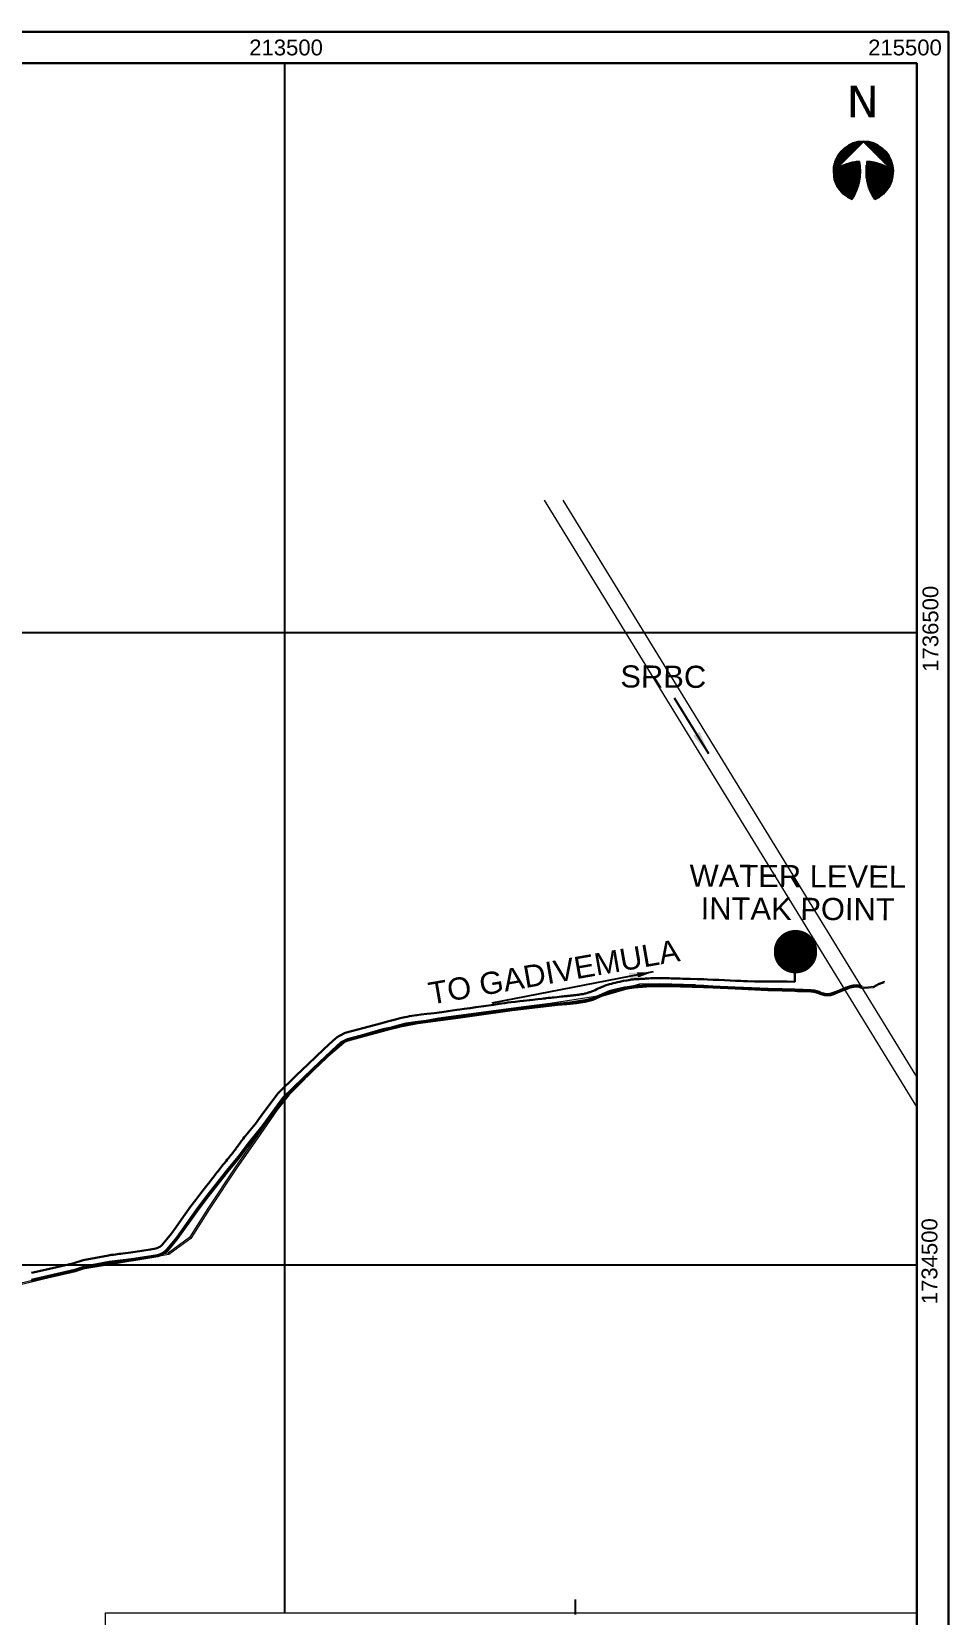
# Model space of a CAD drawing. Header units: metres. Extents: x 196588 to 215600, y 1647668 to 1738400.
# Drawn here: x 212700 to 215600, y 1733392 to 1738400 of the extents above; entities that cross this region are included whole.
import ezdxf
from ezdxf.enums import TextEntityAlignment as Align

# ---------------------------------------------------------------- set-up
doc = ezdxf.new("R2010")
doc.units = ezdxf.units.M
doc.layers.add('250Acres', color=7, linetype='Continuous', lineweight=30)
for name, color, linetype in [('B.T. ROAD', 7, 'Continuous'), ('CS', 134, 'Continuous'), ('GRID LINES', 250, 'Continuous'), ('GRID TEXT', 244, 'Continuous'), ('Ls', 170, 'Continuous'), ('name power lines', 1, 'Continuous'), ('road', 10, 'Continuous'), ('Solar water intake', 202, 'Continuous')]:
    doc.layers.add(name, color=color, linetype=linetype)
doc.styles.get("Standard").update_dxf_attribs({"font": 'arial.ttf', "height": 50})
doc.styles.add('TR', font='verdana.ttf')
doc.dimstyles.get("Standard").update_dxf_attribs({"dimtxt": 50, "dimasz": 0.18, "dimexe": 0.18, "dimexo": 0.0625, "dimgap": 0.09, "dimtad": 0, "dimtih": 1, "dimtoh": 1, "dimdec": 4, "dimzin": 0, "dimdsep": 46, "dimtxsty": 'Standard', "dimcen": 0.09, "dimadec": 0, "dimazin": 0, "dimtfac": 1, "dimtdec": 4, "dimtofl": 0, "dimtmove": 0, "dimatfit": 3, "dimfxl": 1, "dimtolj": 1, "dimtzin": 0, "dimarcsym": 0})

msp = doc.modelspace()

# ---------------------------------------------------------------- hatches: boundary and pattern name
at = {"layer": 'Solar water intake', "linetype": 'Continuous', "lineweight": 9, "ltscale": 190}
h = msp.add_hatch(dxfattribs=at)
h.set_pattern_fill('ANSI37', style=0)
h.set_pattern_definition([(45, (-3003.87546, -3653.29267), (-0.088388347648, 0.088388347648), []), (135, (-3003.87546, -3653.29267), (-0.088388347648, -0.088388347648), [])])
edge = h.paths.add_edge_path()
edge.add_arc((215116.5, 1735490.7), 66.8, 0, 360)

# ---------------------------------------------------------------- linework, layer by layer
at = {"lineweight": 9, "flags": 128}
for points in [[(215500, 1734999.9), (214322.4, 1736918.6)], [(215500, 1735095.4), (214381, 1736918.6)]]:
    msp.add_lwpolyline(points, dxfattribs=at)
at = {"lineweight": 9}
msp.add_lwpolyline([(212933.1, 1730460), (212933.1, 1733400), (215500, 1733400)], dxfattribs=at)
at = {"layer": '250Acres', "color": 1, "linetype": 'Continuous', "ltscale": 50}
for points in [[(201400, 1738400), (215600, 1738400), (215600, 1728400), (201400, 1728400)], [(201500, 1738300), (215500, 1738300), (215500, 1728500), (201500, 1728500)]]:
    msp.add_lwpolyline(points, close=True, dxfattribs=at)
at = {"layer": 'B.T. ROAD', "linetype": 'Continuous', "lineweight": 9, "elevation": 248.6}
for points in [[(214800, 1735380.8), (214687.5, 1735384), (214623.4, 1735383.4), (214484.5, 1735344.1), (214341.1, 1735321.7), (214256.3, 1735311.4), (213987.9, 1735275.2), (213812.2, 1735241.9), (213694.7, 1735207.2), (213616.1, 1735139.8), (213514.8, 1735037.5), (213477.2, 1734990.5), (213413.4, 1734899.1), (213349.3, 1734807.3), (213261.6, 1734675.3), (213203.4, 1734583.8), (213134, 1734532.7), (212971.9, 1734505), (212868.6, 1734487.6), (212677.2, 1734440), (212469.3, 1734394.6), (212149.9, 1734290.1)], [(214800, 1735385.8), (214687.5, 1735389), (214622.6, 1735388.4), (214483.5, 1735348.9), (214340.4, 1735326.6), (214255.7, 1735316.4), (213987.1, 1735280.1), (213811, 1735246.8), (213692.3, 1735211.7), (213612.7, 1735143.4), (213511.1, 1735040.8), (213473.2, 1734993.5), (213409.3, 1734902), (213345.1, 1734810.2), (213257.4, 1734678), (213199.6, 1734587.2), (213132, 1734537.5), (212971.1, 1734510), (212867.6, 1734492.4), (212676, 1734444.9), (212468, 1734399.5), (212155.3, 1734296.1)], [(214800, 1735385.8), (214687.5, 1735389), (214622.6, 1735388.4), (214483.5, 1735348.9), (214340.4, 1735326.6), (214255.7, 1735316.4), (213987.1, 1735280.1), (213811, 1735246.8), (213692.3, 1735211.7), (213612.7, 1735143.4), (213511.1, 1735040.8), (213473.2, 1734993.5), (213409.3, 1734902), (213345.1, 1734810.2), (213257.4, 1734678), (213199.6, 1734587.2), (213132, 1734537.5), (212971.1, 1734510), (212867.6, 1734492.4), (212700, 1734450.8)], [(214800, 1735380.8), (214687.5, 1735384), (214623.4, 1735383.4), (214484.5, 1735344.1), (214341.1, 1735321.7), (214256.3, 1735311.4), (213987.9, 1735275.2), (213812.2, 1735241.9), (213694.7, 1735207.2), (213616.1, 1735139.8), (213514.8, 1735037.5), (213477.2, 1734990.5), (213413.4, 1734899.1), (213349.3, 1734807.3), (213261.6, 1734675.3), (213203.4, 1734583.8), (213134, 1734532.7), (212971.9, 1734505), (212868.6, 1734487.6), (212700, 1734445.7)], [(212700, 1734445.7), (212677.2, 1734440), (212469.3, 1734394.6), (212149.9, 1734290.1)]]:
    msp.add_lwpolyline(points, dxfattribs=at)
at = {"layer": 'CS', "color": 7, "linetype": 'Continuous', "lineweight": 9, "ltscale": 190, "elevation": 313.9}
for points in [[(215325.1, 1735376.5), (215333.9, 1735375.1), (215363.2, 1735377.5), (215379.7, 1735387.3), (215398.1, 1735393.2)], [(215326.6, 1735380.2), (215335.4, 1735378.8), (215364.7, 1735381.2), (215381.2, 1735391), (215399.6, 1735396.9)]]:
    msp.add_lwpolyline(points, dxfattribs=at)
at = {"layer": 'GRID LINES', "linetype": 'Continuous'}
for p, q in [((213500, 1738300), (213500, 1733400)), ((208770.9, 1736500), (215500, 1736500)), ((212580.3, 1736500), (212700, 1736500)), ((210546.4, 1734500), (215500, 1734500)), ((214419.7, 1733442.1), (214419.7, 1733394.8))]:
    msp.add_line(p, q, dxfattribs=at)
at = {"layer": 'GRID TEXT'}
for p, q in [((215236.4, 1737957.9), (215331.2, 1738052.7)), ((215236.4, 1737957.9), (215331.2, 1738052.7)), ((215266, 1737987.5), (215266, 1738026.8)), ((215266, 1737987.5), (215266, 1738026.8)), ((215268, 1737989.5), (215268, 1738028.6)), ((215268, 1737989.5), (215268, 1738028.6)), ((215270, 1737991.5), (215270, 1738030.3)), ((215270, 1737991.5), (215270, 1738030.3)), ((215272, 1737993.5), (215272, 1738031.9)), ((215272, 1737993.5), (215272, 1738031.9)), ((215273.9, 1737995.4), (215273.9, 1738033.5)), ((215273.9, 1737995.4), (215273.9, 1738033.5)), ((215275.9, 1737997.4), (215275.9, 1738034.9)), ((215275.9, 1737997.4), (215275.9, 1738034.9)), ((215277.9, 1737999.4), (215277.9, 1738036.3)), ((215277.9, 1737999.4), (215277.9, 1738036.3)), ((215279.9, 1738001.4), (215279.9, 1738037.6)), ((215279.9, 1738001.4), (215279.9, 1738037.6)), ((215281.8, 1738003.3), (215281.9, 1738038.8)), ((215281.8, 1738003.3), (215281.9, 1738038.8)), ((215283.8, 1738005.3), (215283.8, 1738040)), ((215283.8, 1738005.3), (215283.8, 1738040)), ((215285.8, 1738007.3), (215285.8, 1738041.1)), ((215285.8, 1738007.3), (215285.8, 1738041.1)), ((215287.8, 1738009.3), (215287.8, 1738042.2)), ((215287.8, 1738009.3), (215287.8, 1738042.2)), ((215289.7, 1738011.2), (215289.8, 1738043.2)), ((215289.7, 1738011.2), (215289.8, 1738043.2)), ((215291.7, 1738013.2), (215291.7, 1738044.1)), ((215291.7, 1738013.2), (215291.7, 1738044.1)), ((215293.7, 1738015.2), (215293.7, 1738045)), ((215293.7, 1738015.2), (215293.7, 1738045)), ((215295.7, 1738017.1), (215295.7, 1738045.8)), ((215295.7, 1738017.1), (215295.7, 1738045.8)), ((215297.6, 1738019.1), (215297.7, 1738046.6)), ((215297.6, 1738019.1), (215297.7, 1738046.6)), ((215299.6, 1738021.1), (215299.6, 1738047.3)), ((215299.6, 1738021.1), (215299.6, 1738047.3)), ((215301.6, 1738023.1), (215301.6, 1738048)), ((215301.6, 1738023.1), (215301.6, 1738048)), ((215303.6, 1738025), (215303.6, 1738048.6)), ((215303.6, 1738025), (215303.6, 1738048.6)), ((215305.5, 1738027), (215305.6, 1738049.2)), ((215305.5, 1738027), (215305.6, 1738049.2)), ((215307.5, 1738029), (215307.5, 1738049.7)), ((215307.5, 1738029), (215307.5, 1738049.7)), ((215309.5, 1738031), (215309.5, 1738050.2)), ((215309.5, 1738031), (215309.5, 1738050.2)), ((215311.5, 1738032.9), (215311.5, 1738050.6)), ((215311.5, 1738032.9), (215311.5, 1738050.6)), ((215313.5, 1738034.9), (215313.5, 1738051)), ((215313.5, 1738034.9), (215313.5, 1738051)), ((215315.4, 1738036.9), (215315.4, 1738051.4)), ((215315.4, 1738036.9), (215315.4, 1738051.4)), ((215316.7, 1738038.8), (215316.7, 1738051.7)), ((215316.7, 1738038.8), (215316.7, 1738051.7)), ((215318.7, 1738040.8), (215318.7, 1738051.9)), ((215318.7, 1738040.8), (215318.7, 1738051.9)), ((215320.7, 1738042.8), (215320.7, 1738052.2)), ((215320.7, 1738042.8), (215320.7, 1738052.2)), ((215322.7, 1738044.8), (215322.7, 1738052.3)), ((215322.7, 1738044.8), (215322.7, 1738052.3)), ((215324.6, 1738046.7), (215324.6, 1738052.5)), ((215324.6, 1738046.7), (215324.6, 1738052.5)), ((215326.6, 1738048.7), (215326.6, 1738052.6)), ((215326.6, 1738048.7), (215326.6, 1738052.6)), ((215328.6, 1738050.7), (215328.6, 1738052.7)), ((215328.6, 1738050.7), (215328.6, 1738052.7)), ((215331.2, 1738052.7), (215426, 1737957.8)), ((215331.2, 1738052.7), (215426, 1737957.8)), ((215332.5, 1738050.7), (215332.5, 1738052.6)), ((215332.5, 1738050.7), (215332.5, 1738052.6)), ((215334.5, 1738048.7), (215334.5, 1738052.6)), ((215334.5, 1738048.7), (215334.5, 1738052.6)), ((215336.5, 1738046.7), (215336.5, 1738052.5)), ((215336.5, 1738046.7), (215336.5, 1738052.5)), ((215338.5, 1738044.8), (215338.5, 1738052.3)), ((215338.5, 1738044.8), (215338.5, 1738052.3)), ((215340.4, 1738042.8), (215340.4, 1738052.1)), ((215340.4, 1738042.8), (215340.4, 1738052.1)), ((215342.4, 1738040.8), (215342.4, 1738051.9)), ((215342.4, 1738040.8), (215342.4, 1738051.9)), ((215344.4, 1738038.8), (215344.4, 1738051.6)), ((215344.4, 1738038.8), (215344.4, 1738051.6)), ((215346.4, 1738036.9), (215346.4, 1738051.3)), ((215346.4, 1738036.9), (215346.4, 1738051.3)), ((215348.3, 1738034.9), (215348.3, 1738051)), ((215348.3, 1738034.9), (215348.3, 1738051)), ((215350.3, 1738032.9), (215350.3, 1738050.6)), ((215350.3, 1738032.9), (215350.3, 1738050.6)), ((215352.3, 1738030.9), (215352.3, 1738050.1)), ((215352.3, 1738030.9), (215352.3, 1738050.1)), ((215354.9, 1738029), (215354.9, 1738049.7)), ((215354.9, 1738029), (215354.9, 1738049.7)), ((215356.9, 1738027), (215356.9, 1738049.1)), ((215356.9, 1738027), (215356.9, 1738049.1)), ((215358.9, 1738025), (215358.9, 1738048.5)), ((215358.9, 1738025), (215358.9, 1738048.5)), ((215360.9, 1738023), (215360.9, 1738047.9)), ((215360.9, 1738023), (215360.9, 1738047.9)), ((215362.8, 1738021.1), (215362.8, 1738047.2)), ((215362.8, 1738021.1), (215362.8, 1738047.2)), ((215364.8, 1738019.1), (215364.8, 1738046.5)), ((215364.8, 1738019.1), (215364.8, 1738046.5)), ((215366.8, 1738017.1), (215366.8, 1738045.7)), ((215366.8, 1738017.1), (215366.8, 1738045.7)), ((215368.8, 1738015.1), (215368.8, 1738044.9)), ((215368.8, 1738015.1), (215368.8, 1738044.9)), ((215370.7, 1738013.2), (215370.7, 1738044)), ((215370.7, 1738013.2), (215370.7, 1738044)), ((215372.7, 1738011.2), (215372.7, 1738043.1)), ((215372.7, 1738011.2), (215372.7, 1738043.1)), ((215374.7, 1738009.2), (215374.7, 1738042.1)), ((215374.7, 1738009.2), (215374.7, 1738042.1)), ((215376.7, 1738007.2), (215376.7, 1738041.1)), ((215376.7, 1738007.2), (215376.7, 1738041.1)), ((215378.6, 1738005.3), (215378.6, 1738040)), ((215378.6, 1738005.3), (215378.6, 1738040)), ((215380.6, 1738003.3), (215380.6, 1738038.8)), ((215380.6, 1738003.3), (215380.6, 1738038.8)), ((215382.6, 1738001.3), (215382.6, 1738037.5)), ((215382.6, 1738001.3), (215382.6, 1738037.5)), ((215384.5, 1737999.3), (215384.6, 1738036.2)), ((215384.5, 1737999.3), (215384.6, 1738036.2)), ((215386.5, 1737997.3), (215386.5, 1738034.9)), ((215386.5, 1737997.3), (215386.5, 1738034.9)), ((215388.5, 1737995.4), (215388.5, 1738033.4)), ((215388.5, 1737995.4), (215388.5, 1738033.4)), ((215390.5, 1737993.4), (215390.5, 1738031.9)), ((215390.5, 1737993.4), (215390.5, 1738031.9)), ((215392.4, 1737991.4), (215392.5, 1738030.2)), ((215392.4, 1737991.4), (215392.5, 1738030.2)), ((215394.4, 1737989.4), (215394.4, 1738028.5)), ((215394.4, 1737989.4), (215394.4, 1738028.5)), ((215396.4, 1737987.5), (215396.4, 1738026.7)), ((215396.4, 1737987.5), (215396.4, 1738026.7)), ((215239.7, 1737961.8), (215239.7, 1737982.6)), ((215239.7, 1737961.8), (215239.7, 1737982.6)), ((215242.3, 1737963.8), (215242.3, 1737990.9)), ((215242.3, 1737963.8), (215242.3, 1737990.9)), ((215244.3, 1737965.8), (215244.3, 1737995.8)), ((215244.3, 1737965.8), (215244.3, 1737995.8)), ((215246.3, 1737967.8), (215246.3, 1738000)), ((215246.3, 1737967.8), (215246.3, 1738000)), ((215248.2, 1737969.8), (215248.3, 1738003.8)), ((215248.2, 1737969.8), (215248.3, 1738003.8)), ((215250.2, 1737971.7), (215250.2, 1738007.2)), ((215250.2, 1737971.7), (215250.2, 1738007.2)), ((215252.2, 1737973.7), (215252.2, 1738010.3)), ((215252.2, 1737973.7), (215252.2, 1738010.3)), ((215254.2, 1737975.7), (215254.2, 1738013.2)), ((215254.2, 1737975.7), (215254.2, 1738013.2)), ((215256.1, 1737977.7), (215256.2, 1738015.8)), ((215256.1, 1737977.7), (215256.2, 1738015.8)), ((215258.1, 1737979.6), (215258.1, 1738018.3)), ((215258.1, 1737979.6), (215258.1, 1738018.3)), ((215260.1, 1737981.6), (215260.1, 1738020.6)), ((215260.1, 1737981.6), (215260.1, 1738020.6)), ((215262.1, 1737983.6), (215262.1, 1738022.8)), ((215262.1, 1737983.6), (215262.1, 1738022.8)), ((215264, 1737985.6), (215264.1, 1738024.8)), ((215264, 1737985.6), (215264.1, 1738024.8)), ((215266, 1737889), (215266, 1737975.9)), ((215266, 1737889), (215266, 1737975.9)), ((215267.9, 1737887.2), (215268, 1737976.8)), ((215267.9, 1737887.2), (215268, 1737976.8)), ((215269.9, 1737885.5), (215270, 1737977.6)), ((215269.9, 1737885.5), (215270, 1737977.6)), ((215271.9, 1737883.9), (215271.9, 1737978.5)), ((215271.9, 1737883.9), (215271.9, 1737978.5)), ((215273.9, 1737882.3), (215273.9, 1737979.3)), ((215273.9, 1737882.3), (215273.9, 1737979.3)), ((215275.8, 1737880.9), (215275.9, 1737980)), ((215275.8, 1737880.9), (215275.9, 1737980)), ((215277.8, 1737879.5), (215277.9, 1737980.8)), ((215277.8, 1737879.5), (215277.9, 1737980.8)), ((215279.8, 1737878.2), (215279.8, 1737981.5)), ((215279.8, 1737878.2), (215279.8, 1737981.5)), ((215281.8, 1737877), (215281.8, 1737982.2)), ((215281.8, 1737877), (215281.8, 1737982.2)), ((215283.7, 1737875.8), (215283.8, 1737982.8)), ((215283.7, 1737875.8), (215283.8, 1737982.8)), ((215285.7, 1737874.7), (215285.8, 1737983.4)), ((215285.7, 1737874.7), (215285.8, 1737983.4)), ((215287.7, 1737873.6), (215287.7, 1737984)), ((215287.7, 1737873.6), (215287.7, 1737984)), ((215289.7, 1737872.6), (215289.7, 1737984.6)), ((215289.7, 1737872.6), (215289.7, 1737984.6)), ((215291.6, 1737871.7), (215291.7, 1737985.1)), ((215291.6, 1737871.7), (215291.7, 1737985.1)), ((215293.6, 1737870.8), (215293.7, 1737985.6)), ((215293.6, 1737870.8), (215293.7, 1737985.6)), ((215295.6, 1737870.5), (215295.7, 1737986.1)), ((215295.6, 1737870.5), (215295.7, 1737986.1)), ((215297.6, 1737873.5), (215297.6, 1737986.6)), ((215297.6, 1737873.5), (215297.6, 1737986.6)), ((215299.5, 1737876.6), (215299.6, 1737987)), ((215299.5, 1737876.6), (215299.6, 1737987)), ((215301.5, 1737879.9), (215301.6, 1737987.4)), ((215301.5, 1737879.9), (215301.6, 1737987.4)), ((215303.5, 1737883.4), (215303.6, 1737987.7)), ((215303.5, 1737883.4), (215303.6, 1737987.7)), ((215305.5, 1737887.2), (215305.5, 1737988.1)), ((215305.5, 1737887.2), (215305.5, 1737988.1)), ((215307.5, 1737891.1), (215307.5, 1737988.4)), ((215307.5, 1737891.1), (215307.5, 1737988.4)), ((215309.4, 1737895.5), (215309.5, 1737988.7)), ((215309.4, 1737895.5), (215309.5, 1737988.7)), ((215311.4, 1737900.2), (215311.5, 1737989)), ((215311.4, 1737900.2), (215311.5, 1737989)), ((215313.4, 1737905.4), (215313.4, 1737989.2)), ((215313.4, 1737905.4), (215313.4, 1737989.2)), ((215315.4, 1737911.2), (215315.4, 1737989.4)), ((215315.4, 1737911.2), (215315.4, 1737989.4)), ((215317.3, 1737918), (215317.4, 1737989.6)), ((215317.3, 1737918), (215317.4, 1737989.6)), ((215319.3, 1737926.4), (215319.4, 1737989.4)), ((215319.3, 1737926.4), (215319.4, 1737989.4)), ((215321.3, 1737938.2), (215321.3, 1737977.6)), ((215321.3, 1737938.2), (215321.3, 1737977.6)), ((215341.1, 1737938.2), (215341.1, 1737977.6)), ((215341.1, 1737938.2), (215341.1, 1737977.6)), ((215343, 1737926.4), (215343.1, 1737989.4)), ((215343, 1737926.4), (215343.1, 1737989.4)), ((215345, 1737918), (215345, 1737989.6)), ((215345, 1737918), (215345, 1737989.6)), ((215347, 1737911.2), (215347, 1737989.4)), ((215347, 1737911.2), (215347, 1737989.4)), ((215348.9, 1737905.3), (215349, 1737989.2)), ((215348.9, 1737905.3), (215349, 1737989.2)), ((215350.9, 1737900.1), (215351, 1737988.9)), ((215350.9, 1737900.1), (215351, 1737988.9)), ((215352.9, 1737895.4), (215352.9, 1737988.7)), ((215352.9, 1737895.4), (215352.9, 1737988.7)), ((215354.9, 1737891.1), (215354.9, 1737988.4)), ((215354.9, 1737891.1), (215354.9, 1737988.4)), ((215356.8, 1737887.1), (215356.9, 1737988.1)), ((215356.8, 1737887.1), (215356.9, 1737988.1)), ((215358.8, 1737883.4), (215358.9, 1737987.7)), ((215358.8, 1737883.4), (215358.9, 1737987.7)), ((215360.8, 1737879.9), (215360.8, 1737987.3)), ((215360.8, 1737879.9), (215360.8, 1737987.3)), ((215362.8, 1737876.6), (215362.8, 1737986.9)), ((215362.8, 1737876.6), (215362.8, 1737986.9)), ((215364.7, 1737873.5), (215364.8, 1737986.5)), ((215364.7, 1737873.5), (215364.8, 1737986.5)), ((215366.7, 1737870.5), (215366.8, 1737986.1)), ((215366.7, 1737870.5), (215366.8, 1737986.1)), ((215368.7, 1737870.8), (215368.7, 1737985.6)), ((215368.7, 1737870.8), (215368.7, 1737985.6)), ((215370.7, 1737871.7), (215370.7, 1737985.1)), ((215370.7, 1737871.7), (215370.7, 1737985.1)), ((215372.6, 1737872.6), (215372.7, 1737984.5)), ((215372.6, 1737872.6), (215372.7, 1737984.5)), ((215374.6, 1737873.6), (215374.7, 1737984)), ((215374.6, 1737873.6), (215374.7, 1737984)), ((215376.6, 1737874.6), (215376.6, 1737983.4)), ((215376.6, 1737874.6), (215376.6, 1737983.4)), ((215378.6, 1737875.7), (215378.6, 1737982.8)), ((215378.6, 1737875.7), (215378.6, 1737982.8)), ((215380.5, 1737876.9), (215380.6, 1737982.1)), ((215380.5, 1737876.9), (215380.6, 1737982.1)), ((215382.5, 1737878.1), (215382.6, 1737981.4)), ((215382.5, 1737878.1), (215382.6, 1737981.4)), ((215384.5, 1737879.4), (215384.5, 1737980.7)), ((215384.5, 1737879.4), (215384.5, 1737980.7)), ((215386.5, 1737880.8), (215386.5, 1737980)), ((215386.5, 1737880.8), (215386.5, 1737980)), ((215388.4, 1737882.3), (215388.5, 1737979.2)), ((215388.4, 1737882.3), (215388.5, 1737979.2)), ((215390.4, 1737883.8), (215390.5, 1737978.4)), ((215390.4, 1737883.8), (215390.5, 1737978.4)), ((215392.4, 1737885.4), (215392.4, 1737977.6)), ((215392.4, 1737885.4), (215392.4, 1737977.6)), ((215394.4, 1737887.2), (215394.4, 1737976.7)), ((215394.4, 1737887.2), (215394.4, 1737976.7)), ((215396.3, 1737889), (215396.4, 1737975.8)), ((215396.3, 1737889), (215396.4, 1737975.8)), ((215398.4, 1737985.5), (215398.4, 1738024.8)), ((215398.4, 1737985.5), (215398.4, 1738024.8)), ((215400.3, 1737983.5), (215400.4, 1738022.7)), ((215400.3, 1737983.5), (215400.4, 1738022.7)), ((215402.3, 1737981.5), (215402.3, 1738020.5)), ((215402.3, 1737981.5), (215402.3, 1738020.5)), ((215404.3, 1737979.6), (215404.3, 1738018.2)), ((215404.3, 1737979.6), (215404.3, 1738018.2)), ((215406.3, 1737977.6), (215406.3, 1738015.8)), ((215406.3, 1737977.6), (215406.3, 1738015.8)), ((215408.2, 1737975.6), (215408.3, 1738013.1)), ((215408.2, 1737975.6), (215408.3, 1738013.1)), ((215410.2, 1737973.6), (215410.2, 1738010.2)), ((215410.2, 1737973.6), (215410.2, 1738010.2)), ((215412.2, 1737971.7), (215412.2, 1738007.1)), ((215412.2, 1737971.7), (215412.2, 1738007.1)), ((215414.2, 1737969.7), (215414.2, 1738003.7)), ((215414.2, 1737969.7), (215414.2, 1738003.7)), ((215416.1, 1737967.7), (215416.2, 1738000)), ((215416.1, 1737967.7), (215416.2, 1738000)), ((215418.1, 1737965.7), (215418.1, 1737995.7)), ((215418.1, 1737965.7), (215418.1, 1737995.7)), ((215420.1, 1737963.7), (215420.1, 1737990.8)), ((215420.1, 1737963.7), (215420.1, 1737990.8)), ((215422.1, 1737961.8), (215422.1, 1737984.9)), ((215422.1, 1737961.8), (215422.1, 1737984.9)), ((215237.7, 1737959.9), (215237.7, 1737973.6)), ((215237.7, 1737959.9), (215237.7, 1737973.6)), ((215238.6, 1737937.5), (215238.6, 1737959.6)), ((215240.3, 1737930.8), (215240.3, 1737960.9)), ((215240.3, 1737930.8), (215240.3, 1737960.9)), ((215242.3, 1737924.9), (215242.3, 1737962.3)), ((215242.3, 1737924.9), (215242.3, 1737962.3)), ((215244.3, 1737920), (215244.3, 1737963.6)), ((215244.3, 1737920), (215244.3, 1737963.6)), ((215246.2, 1737915.8), (215246.3, 1737964.9)), ((215246.2, 1737915.8), (215246.3, 1737964.9)), ((215248.2, 1737912), (215248.2, 1737966.2)), ((215248.2, 1737912), (215248.2, 1737966.2)), ((215250.2, 1737908.6), (215250.2, 1737967.4)), ((215250.2, 1737908.6), (215250.2, 1737967.4)), ((215252.2, 1737905.5), (215252.2, 1737968.6)), ((215252.2, 1737905.5), (215252.2, 1737968.6)), ((215254.1, 1737902.6), (215254.2, 1737969.8)), ((215254.1, 1737902.6), (215254.2, 1737969.8)), ((215256.1, 1737900), (215256.1, 1737970.9)), ((215256.1, 1737900), (215256.1, 1737970.9)), ((215258.1, 1737897.5), (215258.1, 1737972)), ((215258.1, 1737897.5), (215258.1, 1737972)), ((215260, 1737895.2), (215260.1, 1737973)), ((215260, 1737895.2), (215260.1, 1737973)), ((215262, 1737893), (215262.1, 1737974)), ((215262, 1737893), (215262.1, 1737974)), ((215264, 1737891), (215264, 1737975)), ((215264, 1737891), (215264, 1737975)), ((215398.3, 1737890.9), (215398.4, 1737974.9)), ((215398.3, 1737890.9), (215398.4, 1737974.9)), ((215400.3, 1737892.9), (215400.3, 1737973.9)), ((215400.3, 1737892.9), (215400.3, 1737973.9)), ((215402.3, 1737895.1), (215402.3, 1737972.9)), ((215402.3, 1737895.1), (215402.3, 1737972.9)), ((215404.3, 1737897.4), (215404.3, 1737971.9)), ((215404.3, 1737897.4), (215404.3, 1737971.9)), ((215406.2, 1737899.9), (215406.3, 1737970.8)), ((215406.2, 1737899.9), (215406.3, 1737970.8)), ((215408.2, 1737902.6), (215408.2, 1737969.7)), ((215408.2, 1737902.6), (215408.2, 1737969.7)), ((215410.2, 1737905.4), (215410.2, 1737968.5)), ((215410.2, 1737905.4), (215410.2, 1737968.5)), ((215412.2, 1737908.5), (215412.2, 1737967.4)), ((215412.2, 1737908.5), (215412.2, 1737967.4)), ((215414.1, 1737911.9), (215414.2, 1737966.1)), ((215414.1, 1737911.9), (215414.2, 1737966.1)), ((215416.1, 1737915.7), (215416.1, 1737964.9)), ((215416.1, 1737915.7), (215416.1, 1737964.9)), ((215418.1, 1737919.9), (215418.1, 1737963.5)), ((215418.1, 1737919.9), (215418.1, 1737963.5)), ((215420.1, 1737924.8), (215420.1, 1737962.2)), ((215420.1, 1737924.8), (215420.1, 1737962.2)), ((215421.4, 1737930.7), (215421.4, 1737960.8)), ((215421.4, 1737930.7), (215421.4, 1737960.8)), ((215423.4, 1737938.6), (215423.4, 1737959.3)), ((215423.4, 1737938.6), (215423.4, 1737959.3))]:
    msp.add_line(p, q, dxfattribs=at)
for centre, radius, start, end in [((215331.2, 1737957.9), 94.8, 292.1797, 247.7612), ((215331.2, 1737957.9), 94.8, 292.1797, 247.7612), ((215331.1, 1737835.1), 155.2, 94.3807, 127.6403), ((215331.1, 1737835.1), 155.2, 94.3807, 127.6403), ((215166.7, 1737957.9), 155.2, 325.5145, 11.8289), ((215166.7, 1737957.9), 155.2, 325.5145, 11.8289), ((215495, 1737957.8), 155.2, 168.112, 214.4264), ((215495, 1737957.8), 155.2, 168.112, 214.4264), ((215330.5, 1737835), 155.2, 52.3005, 85.5602), ((215330.5, 1737835), 155.2, 52.3005, 85.5602)]:
    msp.add_arc(centre, radius, start, end, dxfattribs=at)
at = {"layer": 'Ls', "color": 2}
msp.add_lwpolyline([(215275.4, 1735374.4), (215264.7, 1735369.7), (215249, 1735363.1), (215233.5, 1735357), (215226.6, 1735355.1), (215216.8, 1735354.1), (215208.5, 1735355.2), (215194.9, 1735358.9), (215189.8, 1735361.5), (215183.3, 1735364), (215175.2, 1735365.7), (215165, 1735367.1), (215140.9, 1735367.9), (215122.7, 1735368.2), (215114.4, 1735368.8), (215074.2, 1735369.7), (215029.4, 1735371), (214941.9, 1735374.8), (214926, 1735375.8), (214910.9, 1735376.7), (214881, 1735378.2), (214854.9, 1735379), (214825.9, 1735380.4), (214821, 1735380.4), (214796.4, 1735381.8), (214769.6, 1735382.1), (214747.1, 1735382.9), (214716.6, 1735383.2), (214691.1, 1735383.5), (214659.3, 1735383.3), (214633, 1735382.6), (214605.6, 1735379.9), (214576.8, 1735375.4), (214549.3, 1735369.6), (214539.9, 1735367), (214528.8, 1735363.9), (214521.1, 1735361.1), (214506.7, 1735354.8), (214497.2, 1735350.4), (214475, 1735340.8), (214449.5, 1735333.9), (214423.5, 1735330.3), (214392.7, 1735327.1), (214363.6, 1735324.1), (214336.7, 1735321.1), (214307.9, 1735318.3), (214275.4, 1735315), (214251.9, 1735312.3), (214220.3, 1735308.2), (214193.7, 1735304.3), (214165.7, 1735300.4), (214137.5, 1735296.3), (214108.4, 1735291.9), (214078.2, 1735287.9), (214048.9, 1735283.7), (214021.8, 1735279.8), (213992.6, 1735275.6), (213965.8, 1735272.3), (213940.7, 1735269), (213913.8, 1735265.8), (213885.4, 1735261.1), (213857.4, 1735254.3), (213832, 1735247.2), (213802, 1735238.8), (213775.8, 1735232.3), (213747.6, 1735225.5), (213723.1, 1735219.6), (213697.4, 1735211.3), (213679.5, 1735201.4), (213673.1, 1735196.2), (213667.8, 1735191.6), (213651.8, 1735177.1), (213611.8, 1735138.4), (213590.4, 1735118.4), (213569.4, 1735099.2), (213551.3, 1735082.3), (213496.1, 1735026.9), (213477.1, 1735001.3), (213459.8, 1734977.8), (213442.6, 1734954.1), (213426.3, 1734932), (213409, 1734911), (213390.3, 1734888.6), (213354.6, 1734840.4), (213338.6, 1734820.6), (213319.5, 1734797), (213296.9, 1734769.2), (213235.8, 1734690.1), (213208.9, 1734652.3), (213161.2, 1734585.8), (213128.1, 1734545.5), (213114.4, 1734535.6), (213106.2, 1734531.5), (213053.9, 1734521.7), (213023.4, 1734517.6), (212972.6, 1734510.9), (212946.8, 1734507.5), (212868.9, 1734492.6), (212836.8, 1734482.4), (212700, 1734450.8)], dxfattribs=at)
at = {"layer": 'road', "color": 6, "lineweight": 30, "elevation": 286}
msp.add_lwpolyline([(215115.5, 1735459.9), (215113.9, 1735395.8), (215090.3, 1735396.1), (215066.8, 1735396.4), (215048.1, 1735396.5), (215032.9, 1735396.6), (215018.5, 1735396.5), (215007, 1735396.4), (214997.2, 1735396.3), (214986.4, 1735396.2), (214964.5, 1735397.2), (214952.1, 1735397.8), (214943.9, 1735398.2), (214927.1, 1735398.9), (214910.1, 1735399.7), (214891.5, 1735400.5), (214873.7, 1735401.3), (214855.9, 1735402.1), (214838.3, 1735403), (214826.8, 1735403.5), (214816.2, 1735403.8), (214805.7, 1735404.1), (214783.3, 1735404.7), (214774.8, 1735404.9), (214765.4, 1735405.1), (214765.4, 1735405.1), (214759.9, 1735405.3), (214751.2, 1735405.5), (214742.6, 1735405.7), (214740.3, 1735405.8), (214737.2, 1735405.9), (214737.2, 1735405.9), (214734, 1735405.9), (214729.2, 1735406.1), (214729.2, 1735406.1), (214723.3, 1735406.2), (214717.1, 1735406.4), (214711.2, 1735406.4), (214699.9, 1735406.6), (214695.1, 1735406.6), (214691.1, 1735406.7), (214685.9, 1735406.6), (214680.9, 1735406.6), (214664.8, 1735406.5), (214664.8, 1735406.5), (214658.5, 1735406.5), (214658.5, 1735406.5), (214652.9, 1735406.2), (214647.4, 1735405.8), (214642.2, 1735405.5), (214638.3, 1735405.2), (214624, 1735404.3), (214621.3, 1735404.1), (214615.8, 1735403.8), (214607.6, 1735403.3), (214603.1, 1735403), (214603.1, 1735403), (214598, 1735402.2), (214593.8, 1735401.5), (214590.3, 1735401), (214587.8, 1735400.6), (214582.7, 1735399.8), (214572.4, 1735398.2), (214563.9, 1735396.3), (214560.5, 1735395.5), (214553.3, 1735393.9), (214546.2, 1735392.2), (214539.7, 1735390.7), (214534.2, 1735389.5), (214528, 1735387.7), (214524.6, 1735386.8), (214517.1, 1735384.3), (214512.5, 1735382.7), (214507.9, 1735380.7), (214504.9, 1735379.3), (214497.3, 1735376), (214492.5, 1735373.8), (214487.8, 1735371.6), (214482.4, 1735369.3), (214477.5, 1735367.2), (214477.5, 1735367.2), (214471.3, 1735364.5), (214467.3, 1735362.8), (214465, 1735362.2), (214461.8, 1735361.3), (214458.6, 1735360.4), (214456.1, 1735359.7), (214451.8, 1735358.6), (214450.2, 1735358.1), (214444.9, 1735356.7), (214442.5, 1735356.4), (214438.5, 1735355.8), (214434.1, 1735355.2), (214430.8, 1735354.7), (214426.1, 1735354.1), (214420.7, 1735353.4), (214417.7, 1735353), (214415.7, 1735352.8), (214412.6, 1735352.5), (214410.3, 1735352.3), (214405.5, 1735351.8), (214402.5, 1735351.4), (214400.7, 1735351.2), (214396.6, 1735350.8), (214393.1, 1735350.4), (214390.3, 1735350.1), (214388.9, 1735350), (214386.2, 1735349.7), (214380.8, 1735349.2), (214375.7, 1735348.6), (214369.3, 1735348), (214361.2, 1735347.1), (214352.7, 1735346.2), (214347.7, 1735345.7), (214342.8, 1735345.1), (214336.8, 1735344.5), (214334.2, 1735344.2), (214328, 1735343.5), (214324.4, 1735343.1), (214320.3, 1735342.6), (214320.3, 1735342.6), (214314.4, 1735342), (214301.1, 1735340.5), (214285.9, 1735338.8), (214275.8, 1735337.7), (214255.7, 1735335.5), (214244.4, 1735334.2), (214229.1, 1735332.5), (214217.3, 1735331.2), (214206.3, 1735329.6), (214196.7, 1735328.2), (214186.9, 1735326.8), (214178, 1735325.5), (214161.3, 1735323), (214130.1, 1735318.5), (214105.2, 1735314.9), (214087.1, 1735312.4), (214068.4, 1735309.8), (214054.7, 1735307.9), (214045.6, 1735306.7), (214017.6, 1735302.7), (213997.2, 1735299.7), (213973.8, 1735296.7), (213962.6, 1735295.2), (213950, 1735293.7), (213932.5, 1735291.5), (213918.6, 1735289.7), (213910.5, 1735288.7), (213895.6, 1735286.3), (213895.6, 1735286.3), (213888.4, 1735285.1), (213880.8, 1735283.9), (213866.1, 1735280.3), (213851.5, 1735276.7), (213825.9, 1735269.5), (213808.1, 1735264.8), (213787.3, 1735259.3), (213691.6, 1735233.9), (213673.4, 1735224.7), (213666.1, 1735220.4), (213652.3, 1735208.9), (213624.1, 1735182.1), (213574.4, 1735135.2), (213536.9, 1735098.8), (213479.8, 1735043.4), (213435, 1734982.9), (213416, 1734957.1), (213408, 1734946.3), (213402.2, 1734939.3), (213396.3, 1734932.2), (213391.1, 1734925.9), (213385.8, 1734919.6), (213382, 1734915), (213376.5, 1734908.3), (213372.7, 1734903.7), (213369.2, 1734899.1), (213365.9, 1734894.6), (213363.2, 1734891), (213360.3, 1734887), (213359.4, 1734885.9), (213357.3, 1734883), (213355.6, 1734880.7), (213354.1, 1734878.8), (213351.8, 1734875.6), (213349.5, 1734872.4), (213347.5, 1734869.8), (213344.4, 1734865.6), (213341.9, 1734862.2), (213339.3, 1734858.7), (213335, 1734853), (213331.9, 1734849.2), (213329.3, 1734846), (213325.9, 1734841.8), (213322.5, 1734837.5), (213318.8, 1734833), (213315.3, 1734828.7), (213308.7, 1734820.5), (213305.3, 1734816.4), (213302.7, 1734813.2), (213289.1, 1734795.9), (213286.2, 1734792.3), (213282.8, 1734787.9), (213275, 1734778), (213272.2, 1734774.5), (213263.4, 1734763.3), (213249.5, 1734745.7), (213234.7, 1734726.9), (213219.2, 1734706.2), (213203.6, 1734685.5), (213173.2, 1734642.7), (213173.2, 1734642.7), (213156.1, 1734618.7), (213142.7, 1734599.9), (213127.7, 1734581.6), (213112.6, 1734563.3), (213108.8, 1734559.8), (213105.8, 1734557.8), (213102.8, 1734555.8), (213098.9, 1734553.9), (213093.3, 1734551.9), (213076.4, 1734549.3), (213055.1, 1734546), (213041.7, 1734543.9), (213034, 1734542.8), (213013.9, 1734539.8), (212988.7, 1734536.5), (212981.6, 1734535.5), (212976.6, 1734534.9), (212965.5, 1734533.4), (212958.7, 1734532.5), (212952, 1734531.6), (212943.1, 1734530.4), (212863.1, 1734515.2), (212830.6, 1734504.8), (212742.5, 1734484.4), (212700, 1734474.6)], dxfattribs=at)
at = {"layer": 'road', "color": 7, "lineweight": 30, "elevation": 313.9}
for points in [[(212700, 1734452.8), (212836.3, 1734484.3), (212868.4, 1734494.6), (212946.5, 1734509.5), (213023.1, 1734519.6), (213098.4, 1734531.3), (213107.1, 1734534.3), (213113.4, 1734537.3), (213122, 1734543.1), (213128.1, 1734548.8), (213159.6, 1734587), (213220.7, 1734673), (213251.5, 1734714), (213317.9, 1734798.2), (213353, 1734841.6), (213388.7, 1734889.8), (213424.7, 1734933.3), (213441, 1734955.2), (213494.6, 1735028.2), (213589, 1735119.8), (213610.4, 1735139.8), (213666.5, 1735193.1), (213678.4, 1735203.1), (213690.5, 1735210.2), (213698.7, 1735213.9), (213831.4, 1735249.1), (213856.8, 1735256.2), (213885, 1735263.1), (213913.5, 1735267.7), (213992.4, 1735277.6), (214048.6, 1735285.7), (214108.2, 1735293.9), (214220, 1735310.2), (214336.5, 1735323.1), (214363.4, 1735326.1), (214392.5, 1735329.1), (214423.3, 1735332.3), (214449.1, 1735335.9), (214474.3, 1735342.7), (214496.4, 1735352.3), (214505.9, 1735356.6), (214520.3, 1735363), (214528.2, 1735365.8), (214539.4, 1735368.9), (214576.4, 1735377.4), (214605.4, 1735381.9), (214659.2, 1735385.3), (214691.1, 1735385.5), (214716.7, 1735385.2), (214826, 1735382.4), (214855, 1735381), (214926.1, 1735377.8), (215029.5, 1735373), (215074.3, 1735371.7), (215114.5, 1735370.8), (215122.8, 1735370.2), (215140.9, 1735369.9), (215165.1, 1735369), (215175.6, 1735367.7), (215184.4, 1735365.3), (215190.6, 1735363.3), (215195.6, 1735360.8), (215208.9, 1735357.2), (215216.8, 1735356.1), (215226.2, 1735357), (215232.9, 1735359.1), (215248.2, 1735364.9), (215274.7, 1735376.3), (215287.7, 1735380.9), (215298.8, 1735383.7), (215309, 1735384.5), (215318.5, 1735383.5), (215326.6, 1735380.2)], [(212700, 1734448.7), (212837.3, 1734480.4), (212869.4, 1734490.7), (212947.1, 1734505.5), (213023.7, 1734515.6), (213099.4, 1734527.4), (213108.6, 1734530.6), (213115.4, 1734533.9), (213124.5, 1734539.9), (213131, 1734546), (213162.7, 1734584.5), (213224, 1734670.6), (213254.7, 1734711.5), (213321.1, 1734795.7), (213356.2, 1734839.2), (213391.9, 1734887.4), (213427.9, 1734930.8), (213444.2, 1734952.9), (213497.7, 1735025.6), (213591.8, 1735116.9), (213613.2, 1735136.9), (213669.1, 1735190.1), (213680.7, 1735199.8), (213692.3, 1735206.6), (213700, 1735210.1), (213832.5, 1735245.2), (213857.9, 1735252.3), (213885.8, 1735259.2), (213914.1, 1735263.8), (213992.9, 1735273.6), (214049.2, 1735281.7), (214108.7, 1735290), (214220.5, 1735306.2), (214337, 1735319.1), (214363.8, 1735322.1), (214392.9, 1735325.1), (214423.8, 1735328.3), (214449.9, 1735331.9), (214475.7, 1735338.9), (214498, 1735348.6), (214507.6, 1735353), (214521.8, 1735359.2), (214529.4, 1735362), (214540.4, 1735365), (214577.2, 1735373.5), (214605.8, 1735377.9), (214659.3, 1735381.3), (214691.1, 1735381.5), (214716.6, 1735381.2), (214825.8, 1735378.4), (214854.8, 1735377), (214925.9, 1735373.8), (215029.3, 1735369), (215074.2, 1735367.7), (215114.3, 1735366.8), (215122.6, 1735366.2), (215140.8, 1735365.9), (215164.8, 1735365.1), (215174.8, 1735363.7), (215183.3, 1735361.5), (215189, 1735359.6), (215194.2, 1735357), (215208.1, 1735353.2), (215216.7, 1735352.1), (215227, 1735353.1), (215234.2, 1735355.4), (215249.7, 1735361.2), (215276.1, 1735372.5), (215288.9, 1735377), (215299.5, 1735379.7), (215309, 1735380.5), (215317.5, 1735379.6), (215325.1, 1735376.5)]]:
    msp.add_lwpolyline(points, dxfattribs=at)

# ---------------------------------------------------------------- texts
at = {"layer": '250Acres', "linetype": 'Continuous', "lineweight": 9, "ltscale": 50}
for s, p in [('SRBC', (214698.2, 1736360.5)), ('WATER LEVEL', (215123.5, 1735729.5)), ('INTAK POINT', (215123.5, 1735626.2))]:
    msp.add_text(s, height=70, rotation=359.6983, dxfattribs=at).set_placement(p, align=Align.MIDDLE)
at = {"layer": 'B.T. ROAD', "linetype": 'Continuous', "lineweight": 9}
msp.add_text('TO GADIVEMULA', height=70, rotation=9.9066, dxfattribs=at).set_placement((213962.2, 1735323.1))
msp.add_text('TO GADIVEMULA', height=70, rotation=9.9066, dxfattribs=at).set_placement((213962.2, 1735323.1))
at = {"layer": 'GRID TEXT', "style": 'TR'}
msp.add_text('N', height=100, rotation=359.9704, dxfattribs=at).set_placement((215329, 1738129), align=Align.CENTER)
at = {"layer": 'GRID TEXT', "linetype": 'Continuous', "char_height": 50, "width": 128.651, "attachment_point": 1}
for s, insert in [('213500', (213388.3, 1738375)), ('215500', (215346.3, 1738375))]:
    msp.add_mtext(s, dxfattribs=dict(at, insert=insert))
at = {"layer": 'GRID TEXT', "linetype": 'Continuous', "char_height": 50, "width": 128.651, "attachment_point": 1, "rotation": 90}
for s, insert in [('1736500', (215518.3, 1736375.8)), ('1734500', (215515.3, 1734375.8))]:
    msp.add_mtext(s, dxfattribs=dict(at, insert=insert))

# ---------------------------------------------------------------- leaders
at = {"layer": 'B.T. ROAD', "linetype": 'Continuous', "lineweight": 35}
msp.add_leader([(214665.7, 1735426.4), (214155.9, 1735327.7)], dimstyle='Standard', override={"dimasz": 50, "dimgap": 0.09, "dimtad": 0}, dxfattribs=at)
at = {"layer": 'name power lines', "color": 3, "linetype": 'Continuous', "lineweight": 9, "ltscale": 190}
msp.add_leader([(214842.8, 1736115.8), (214733.2, 1736292)], dimstyle='Standard', override={"dimtxt": 24, "dimasz": 75}, dxfattribs=at)
at = {"layer": 'name power lines', "color": 3, "linetype": 'Continuous', "lineweight": 9, "ltscale": 50}
msp.add_leader([(214665.7, 1735426.4), (214155.9, 1735327.7)], dimstyle='Standard', override={"dimtxt": 24, "dimasz": 75}, dxfattribs=at)

doc.saveas('drawing.dxf')
